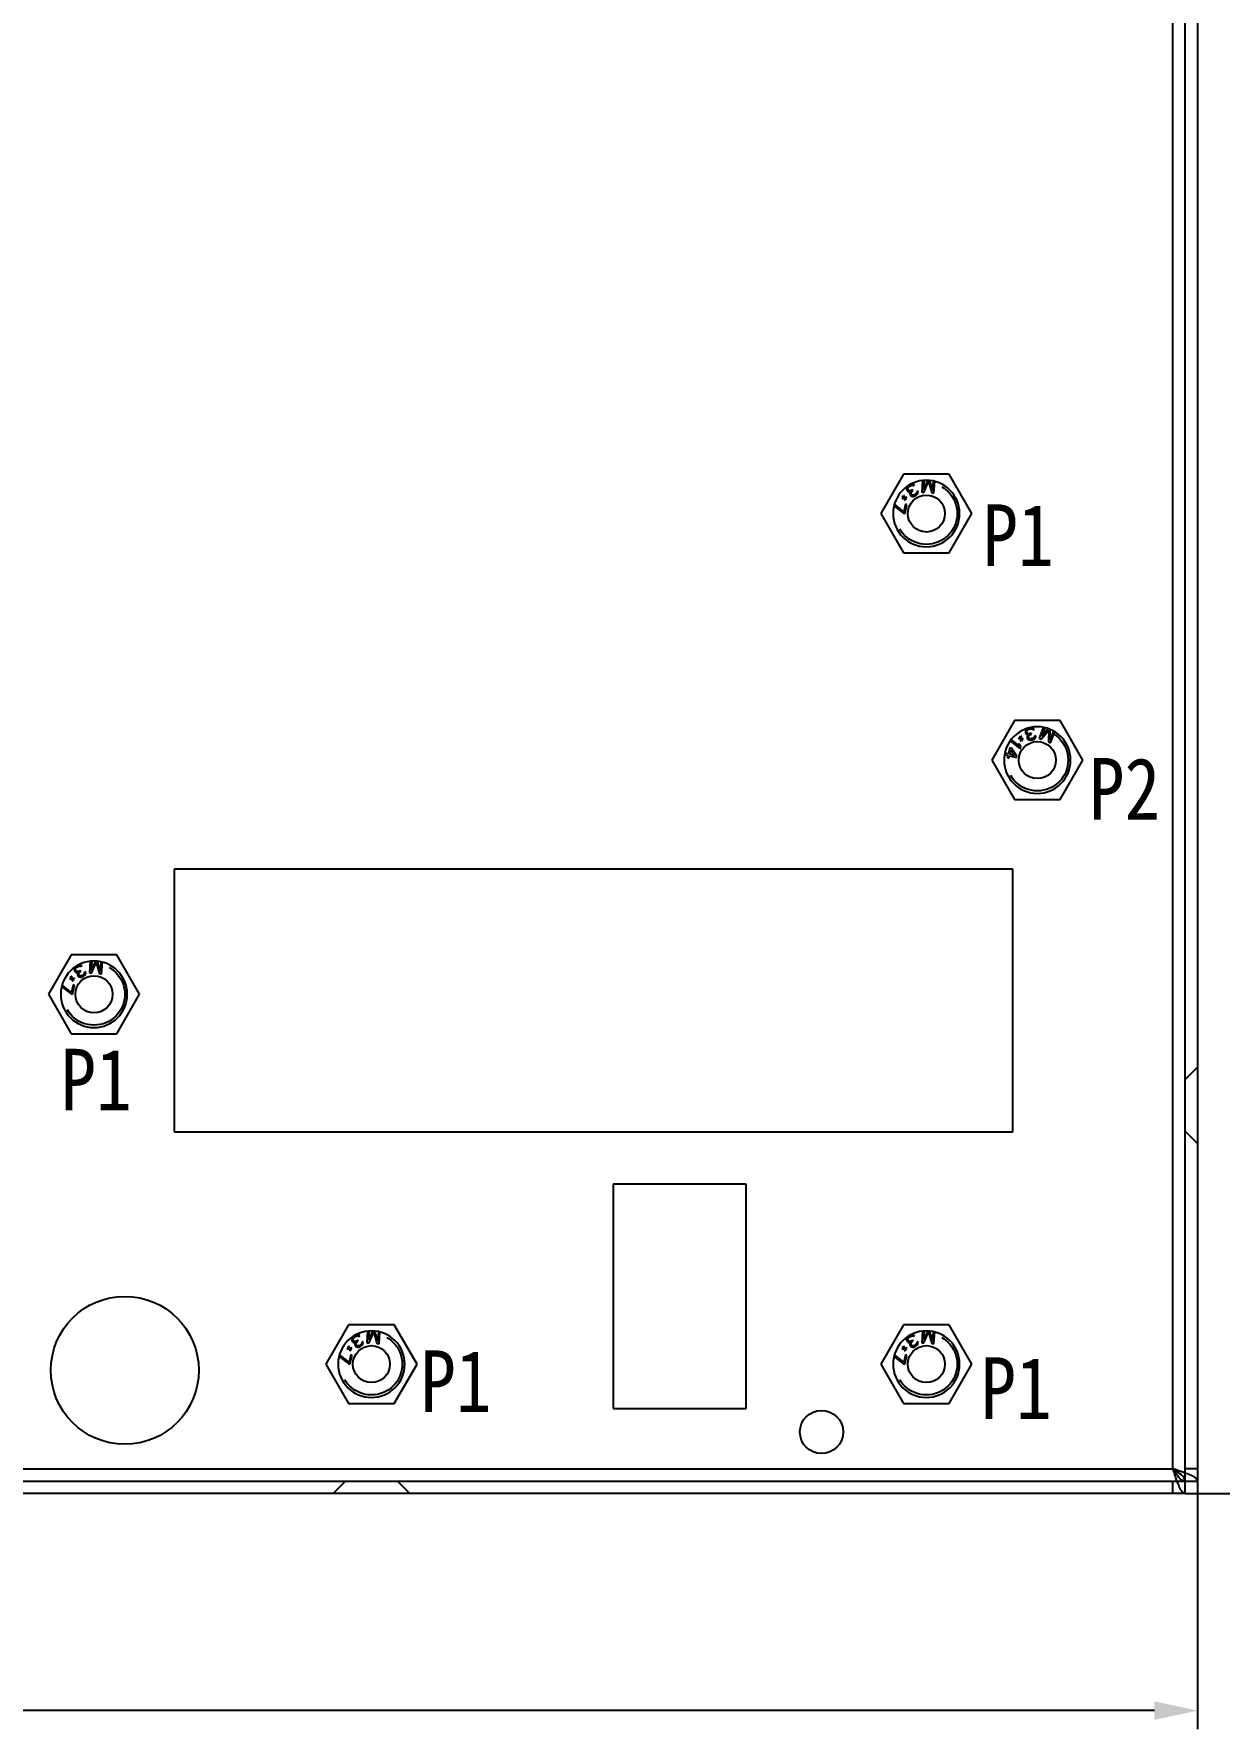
# Model space of a CAD drawing. Header units: millimetres. Extents: x 1262 to 3787, y 0 to 841.
# Drawn here: x 3067.8 to 3163.9, y 304.6 to 442.1 of the extents above; entities that cross this region are included whole.
import ezdxf

# ---------------------------------------------------------------- set-up
doc = ezdxf.new("R2010")
doc.units = ezdxf.units.MM
doc.header["$LTSCALE"] = 65.395
doc.header["$PDMODE"] = 3
doc.header["$PDSIZE"] = 8
doc.linetypes.add('HIDDEN', pattern=[0.2, 0.1, -0.1])
doc.layers.get('0').update_dxf_attribs({"linetype": 'CONTINUOUS'})
doc.layers.get('Defpoints').update_dxf_attribs({"linetype": 'CONTINUOUS'})
doc.layers.add('02___PRT_ALL_AXES', color=7, linetype='CONTINUOUS')
doc.layers.add('DEFAULT_2', color=8, linetype='HIDDEN')
doc.styles.get("Standard").update_dxf_attribs({"font": 'txt', "width": 0.85})
doc.dimstyles.new('DIMSTYLE_1', dxfattribs={"dimtxt": 5, "dimasz": 3.5, "dimexe": 1.5, "dimexo": 1, "dimgap": 1.25, "dimtad": 1, "dimdsep": 46, "dimtxsty": 'Standard', "dimblk": '_FILLED', "dimblk1": '_FILLED', "dimblk2": '_FILLED', "dimcen": 0.09, "dimadec": 0, "dimazin": 0, "dimtp": 0.01, "dimtm": 0.01, "dimtfac": 1, "dimtofl": 0, "dimtmove": 0, "dimatfit": 3, "dimldrblk": '_FILLED', "dimfxl": 1, "dimtolj": 1, "dimarcsym": 0})

# ---------------------------------------------------------------- blocks, each defined once
blk = doc.blocks.new('_FILLED')
at = {"color": 0, "linetype": 'ByBlock'}
blk.add_solid([(0, 0), (-1, 0.214), (-1, -0.214)], dxfattribs=at)
blk = doc.blocks.new('*D4')
at = {"color": 0, "linetype": 'Continuous', "lineweight": -2, "transparency": 16777216}
for p, q in [((2748.21, 324.7), (2748.21, 304.6)), ((3162.21, 324.7), (3162.21, 304.6)), ((3158.71, 306.1), (2751.71, 306.1))]:
    blk.add_line(p, q, dxfattribs=at)
at = {"layer": 'Defpoints', "color": 0, "linetype": 'Continuous', "transparency": 16777216}
for p in [(2748.21, 325.7), (3162.21, 325.7), (2748.21, 306.1)]:
    blk.add_point(p, dxfattribs=at)
at = {"color": 0, "linetype": 'Continuous', "lineweight": -2, "transparency": 16777216, "xscale": 3.5, "yscale": 3.5, "zscale": 3.5, "rotation": 180}
blk.add_blockref('_FILLED', (2748.21, 306.1), dxfattribs=at)
at = {"color": 0, "linetype": 'Continuous', "lineweight": -2, "transparency": 16777216, "xscale": 3.5, "yscale": 3.5, "zscale": 3.5}
blk.add_blockref('_FILLED', (3162.21, 306.1), dxfattribs=at)
at = {"color": 0, "linetype": 'Continuous', "transparency": 16777216, "insert": (2955.21, 312.35), "char_height": 5, "width": 17, "attachment_point": 2}
blk.add_mtext('\\A1;*414', dxfattribs=at)
blk = doc.blocks.new('*D6')
at = {"color": 0, "linetype": 'Continuous', "lineweight": -2, "transparency": 16777216}
for p, q in [((3162.21, 582), (3186.16, 582)), ((3184.66, 327.2), (3184.66, 578.5)), ((3161.21, 323.7), (3186.16, 323.7))]:
    blk.add_line(p, q, dxfattribs=at)
at = {"layer": 'Defpoints', "color": 0, "linetype": 'Continuous', "transparency": 16777216}
for p in [(3161.21, 582), (3184.66, 582), (3160.21, 323.7)]:
    blk.add_point(p, dxfattribs=at)
at = {"color": 0, "linetype": 'Continuous', "lineweight": -2, "transparency": 16777216, "xscale": 3.5, "yscale": 3.5, "zscale": 3.5}
for p, rotation in [((3184.66, 582), 90), ((3184.66, 323.7), 270)]:
    blk.add_blockref('_FILLED', p, dxfattribs=dict(at, rotation=rotation))
at = {"color": 0, "linetype": 'Continuous', "transparency": 16777216, "insert": (3178.41, 452.85), "char_height": 5, "width": 25.5, "attachment_point": 2, "rotation": 90}
blk.add_mtext('\\A1;*258.3', dxfattribs=at)

msp = doc.modelspace()

# ---------------------------------------------------------------- linework, layer by layer
at = {"color": 3, "linetype": 'Continuous'}
for p, q in [((3162.21, 581.004), (3162.21, 324.704)), ((3161.21, 323.704), (2749.21, 323.704))]:
    msp.add_line(p, q, dxfattribs=at)
at = {"color": 7, "linetype": 'Continuous'}
for p, q in [((3160.21, 325.704), (3160.21, 567.004)), ((3161.21, 323.704), (3161.21, 567.004)), ((3139.9, 405.886), (3139.832, 404.935)), ((3140.319, 405.901), (3139.972, 405.138)), ((3140.027, 405.897), (3139.972, 405.138)), ((3140.019, 404.922), (3140.395, 405.791)), ((3140.395, 405.791), (3140.643, 404.877)), ((3140.72, 405.085), (3140.486, 405.889)), ((3140.775, 405.844), (3140.72, 405.085)), ((3140.83, 404.864), (3140.898, 405.814)), ((3138.384, 404.487), (3138.237, 404.462)), ((3138.237, 404.462), (3138.242, 404.433)), ((3138.242, 404.433), (3138.419, 404.462)), ((3138.286, 404.606), (3138.262, 404.572)), ((3138.262, 404.572), (3138.384, 404.487)), ((3138.408, 404.521), (3138.286, 404.606)), ((3138.41, 404.672), (3138.38, 404.667)), ((3138.38, 404.667), (3138.408, 404.521)), ((3138.442, 404.496), (3138.41, 404.672)), ((3138.419, 404.462), (3138.451, 404.287)), ((3138.619, 404.525), (3138.442, 404.496)), ((3138.451, 404.287), (3138.481, 404.291)), ((3138.453, 404.438), (3138.575, 404.352)), ((3138.481, 404.291), (3138.453, 404.438)), ((3138.477, 404.472), (3138.624, 404.496)), ((3138.599, 404.386), (3138.477, 404.472)), ((3138.575, 404.352), (3138.599, 404.386)), ((3138.606, 405.265), (3138.603, 405.189)), ((3138.603, 405.189), (3138.618, 405.124)), ((3138.637, 405.334), (3138.606, 405.265)), ((3138.618, 405.124), (3138.662, 405.051)), ((3138.624, 404.496), (3138.619, 404.525)), ((3138.687, 405.413), (3138.637, 405.334)), ((3138.662, 405.051), (3138.723, 404.989)), ((3138.743, 405.47), (3138.687, 405.413)), ((3138.703, 405.225), (3138.717, 405.282)), ((3138.707, 405.177), (3138.703, 405.225)), ((3138.751, 405.104), (3138.707, 405.177)), ((3138.717, 405.282), (3138.741, 405.322)), ((3138.723, 404.989), (3138.792, 404.955)), ((3138.741, 405.322), (3138.82, 405.394)), ((3138.83, 405.053), (3138.751, 405.104)), ((3138.792, 404.955), (3138.903, 404.972)), ((3138.82, 405.394), (3138.927, 405.458)), ((3138.906, 405.049), (3138.83, 405.053)), ((3138.865, 404.875), (3138.862, 404.799)), ((3138.862, 404.799), (3138.888, 404.715)), ((3138.903, 404.972), (3138.865, 404.875)), ((3138.888, 404.715), (3138.91, 404.679)), ((3138.972, 405.585), (3138.896, 405.562)), ((3139.024, 405.095), (3138.906, 405.049)), ((3138.91, 404.679), (3138.971, 404.616)), ((3138.927, 405.458), (3139.027, 405.494)), ((3138.969, 404.863), (3138.983, 404.921)), ((3138.977, 404.769), (3138.969, 404.863)), ((3138.971, 404.616), (3139.087, 404.586)), ((3139.066, 405.592), (3138.972, 405.585)), ((3138.999, 404.732), (3138.977, 404.769)), ((3138.983, 404.921), (3139.068, 405.022)), ((3139.068, 404.699), (3138.999, 404.732)), ((3139.095, 405.138), (3139.024, 405.095)), ((3139.027, 405.494), (3139.074, 405.497)), ((3139.141, 405.587), (3139.066, 405.592)), ((3139.068, 405.022), (3139.139, 405.065)), ((3139.143, 404.695), (3139.068, 404.699)), ((3139.074, 405.497), (3139.131, 405.482)), ((3139.087, 404.586), (3139.18, 404.593)), ((3139.139, 405.065), (3139.095, 405.138)), ((3139.131, 405.482), (3139.171, 405.456)), ((3139.21, 405.554), (3139.141, 405.587)), ((3139.243, 404.73), (3139.143, 404.695)), ((3139.171, 405.456), (3139.261, 405.51)), ((3139.18, 404.593), (3139.316, 404.65)), ((3139.261, 405.51), (3139.21, 405.554)), ((3139.315, 404.773), (3139.243, 404.73)), ((3139.393, 404.845), (3139.315, 404.773)), ((3139.316, 404.65), (3139.352, 404.671)), ((3139.352, 404.671), (3139.466, 404.765)), ((3139.425, 404.914), (3139.393, 404.845)), ((3139.428, 404.99), (3139.425, 404.914)), ((3139.517, 405.044), (3139.428, 404.99)), ((3139.466, 404.765), (3139.515, 404.844)), ((3139.515, 404.844), (3139.543, 404.96)), ((3139.543, 404.96), (3139.517, 405.044)), ((3139.832, 404.935), (3140.019, 404.922)), ((3140.643, 404.877), (3140.83, 404.864)), ((3137.585, 403.835), (3138.365, 403.233)), ((3138.393, 403.355), (3137.616, 403.954)), ((3138.365, 403.233), (3138.469, 403.21)), ((3138.529, 403.965), (3138.393, 403.355)), ((3138.469, 403.21), (3138.633, 403.941)), ((3138.633, 403.941), (3138.529, 403.965)), ((3147.775, 385.104), (3147.742, 385.078)), ((3147.742, 385.078), (3147.834, 384.961)), ((3147.867, 384.987), (3147.775, 385.104)), ((3147.883, 385.135), (3147.867, 384.987)), ((3147.913, 385.131), (3147.883, 385.135)), ((3147.893, 384.953), (3147.913, 385.131)), ((3148.247, 385.57), (3148.243, 385.503)), ((3148.243, 385.503), (3148.264, 385.42)), ((3148.272, 385.642), (3148.247, 385.57)), ((3148.264, 385.42), (3148.305, 385.343)), ((3148.322, 385.698), (3148.272, 385.642)), ((3148.305, 385.343), (3148.361, 385.291)), ((3148.393, 385.76), (3148.322, 385.698)), ((3148.344, 385.528), (3148.354, 385.575)), ((3148.365, 385.446), (3148.344, 385.528)), ((3148.354, 385.575), (3148.384, 385.626)), ((3148.361, 385.291), (3148.472, 385.275)), ((3148.426, 385.373), (3148.365, 385.446)), ((3148.407, 385.193), (3148.382, 385.121)), ((3148.382, 385.121), (3148.383, 385.033)), ((3148.383, 385.033), (3148.393, 384.992)), ((3148.384, 385.626), (3148.419, 385.657)), ((3148.463, 385.798), (3148.393, 385.76)), ((3148.472, 385.275), (3148.407, 385.193)), ((3148.419, 385.657), (3148.515, 385.703)), ((3148.497, 385.347), (3148.426, 385.373)), ((3148.484, 385.059), (3148.503, 385.152)), ((3148.494, 385.018), (3148.484, 385.059)), ((3148.623, 385.357), (3148.497, 385.347)), ((3148.503, 385.152), (3148.533, 385.203)), ((3148.515, 385.703), (3148.636, 385.734)), ((3148.533, 385.203), (3148.644, 385.275)), ((3148.704, 385.378), (3148.623, 385.357)), ((3148.716, 385.842), (3148.636, 385.842)), ((3148.636, 385.734), (3148.742, 385.738)), ((3148.644, 385.275), (3148.725, 385.295)), ((3148.725, 385.295), (3148.704, 385.378)), ((3148.807, 385.821), (3148.716, 385.842)), ((3148.742, 385.738), (3148.788, 385.728)), ((3148.788, 385.728), (3148.838, 385.697)), ((3148.878, 385.795), (3148.807, 385.821)), ((3148.838, 385.697), (3148.869, 385.661)), ((3148.869, 385.661), (3148.97, 385.686)), ((3148.934, 385.743), (3148.878, 385.795)), ((3148.954, 385.068), (3148.904, 385.011)), ((3148.97, 385.686), (3148.934, 385.743)), ((3148.979, 385.14), (3148.954, 385.068)), ((3149.08, 385.165), (3148.979, 385.14)), ((3149.021, 384.975), (3149.081, 385.078)), ((3149.081, 385.078), (3149.08, 385.165)), ((3149.691, 385.86), (3149.351, 384.97)), ((3149.526, 384.903), (3150.137, 385.626)), ((3149.815, 385.835), (3149.543, 385.124)), ((3150.096, 385.754), (3149.543, 385.124)), ((3150.137, 385.626), (3150.109, 384.68)), ((3150.244, 384.856), (3150.253, 385.694)), ((3150.516, 385.567), (3150.244, 384.856)), ((3150.284, 384.613), (3150.625, 385.503)), ((3146.859, 383.706), (3146.572, 383.778)), ((3146.981, 384.191), (3146.859, 383.706)), ((3147.105, 384.16), (3146.981, 384.191)), ((3146.983, 383.675), (3147.069, 384.018)), ((3147.375, 383.577), (3146.983, 383.675)), ((3147.005, 384.762), (3147.792, 384.15)), ((3147.069, 384.018), (3147.375, 383.577)), ((3147.734, 384.353), (3147.08, 384.863)), ((3147.541, 383.535), (3147.105, 384.16)), ((3147.686, 384.98), (3147.683, 384.951)), ((3147.683, 384.951), (3147.86, 384.928)), ((3147.834, 384.961), (3147.686, 384.98)), ((3147.828, 384.438), (3147.694, 384.543)), ((3147.694, 384.543), (3147.734, 384.353)), ((3147.792, 384.15), (3147.869, 384.248)), ((3147.869, 384.248), (3147.828, 384.438)), ((3147.86, 384.928), (3147.841, 384.75)), ((3147.841, 384.75), (3147.87, 384.746)), ((3147.87, 384.746), (3147.887, 384.894)), ((3147.887, 384.894), (3147.979, 384.777)), ((3148.07, 384.93), (3147.893, 384.953)), ((3147.919, 384.92), (3148.067, 384.9)), ((3148.011, 384.803), (3147.919, 384.92)), ((3147.979, 384.777), (3148.011, 384.803)), ((3148.067, 384.9), (3148.07, 384.93)), ((3148.393, 384.992), (3148.434, 384.915)), ((3148.434, 384.915), (3148.536, 384.853)), ((3148.55, 384.966), (3148.494, 385.018)), ((3148.536, 384.853), (3148.627, 384.832)), ((3148.621, 384.94), (3148.55, 384.966)), ((3148.727, 384.945), (3148.621, 384.94)), ((3148.627, 384.832), (3148.774, 384.847)), ((3148.808, 384.965), (3148.727, 384.945)), ((3148.774, 384.847), (3148.814, 384.857)), ((3148.904, 385.011), (3148.808, 384.965)), ((3148.814, 384.857), (3148.95, 384.913)), ((3148.95, 384.913), (3149.021, 384.975)), ((3149.351, 384.97), (3149.526, 384.903)), ((3150.109, 384.68), (3150.284, 384.613)), ((3146.548, 383.655), (3146.829, 383.584)), ((3146.829, 383.584), (3146.778, 383.382)), ((3146.778, 383.382), (3146.902, 383.351)), ((3146.902, 383.351), (3146.953, 383.553)), ((3146.953, 383.553), (3147.51, 383.414)), ((3147.51, 383.414), (3147.541, 383.535)), ((3147.21, 374.354), (3079.21, 374.354)), ((3079.21, 374.354), (3079.21, 353.054)), ((3147.21, 353.054), (3147.21, 374.354)), ((3071.106, 366.265), (3071.103, 366.189)), ((3071.103, 366.189), (3071.118, 366.124)), ((3071.137, 366.334), (3071.106, 366.265)), ((3071.118, 366.124), (3071.162, 366.051)), ((3071.187, 366.413), (3071.137, 366.334)), ((3071.162, 366.051), (3071.223, 365.989)), ((3071.243, 366.47), (3071.187, 366.413)), ((3071.203, 366.225), (3071.217, 366.282)), ((3071.207, 366.177), (3071.203, 366.225)), ((3071.251, 366.104), (3071.207, 366.177)), ((3071.217, 366.282), (3071.241, 366.322)), ((3071.223, 365.989), (3071.292, 365.955)), ((3071.241, 366.322), (3071.32, 366.394)), ((3071.33, 366.053), (3071.251, 366.104)), ((3071.292, 365.955), (3071.403, 365.972)), ((3071.32, 366.394), (3071.427, 366.458)), ((3071.406, 366.049), (3071.33, 366.053)), ((3071.365, 365.875), (3071.362, 365.799)), ((3071.362, 365.799), (3071.388, 365.715)), ((3071.403, 365.972), (3071.365, 365.875)), ((3071.472, 366.585), (3071.396, 366.562)), ((3071.524, 366.095), (3071.406, 366.049)), ((3071.427, 366.458), (3071.527, 366.494)), ((3071.469, 365.863), (3071.483, 365.921)), ((3071.477, 365.769), (3071.469, 365.863)), ((3071.566, 366.592), (3071.472, 366.585)), ((3071.483, 365.921), (3071.568, 366.022)), ((3071.595, 366.138), (3071.524, 366.095)), ((3071.527, 366.494), (3071.574, 366.497)), ((3071.641, 366.587), (3071.566, 366.592)), ((3071.568, 366.022), (3071.639, 366.065)), ((3071.574, 366.497), (3071.631, 366.482)), ((3071.639, 366.065), (3071.595, 366.138)), ((3071.631, 366.482), (3071.671, 366.456)), ((3071.71, 366.554), (3071.641, 366.587)), ((3071.671, 366.456), (3071.761, 366.51)), ((3071.761, 366.51), (3071.71, 366.554)), ((3071.893, 365.845), (3071.815, 365.773)), ((3071.925, 365.914), (3071.893, 365.845)), ((3071.928, 365.99), (3071.925, 365.914)), ((3072.017, 366.044), (3071.928, 365.99)), ((3071.966, 365.765), (3072.015, 365.844)), ((3072.015, 365.844), (3072.043, 365.96)), ((3072.043, 365.96), (3072.017, 366.044)), ((3072.4, 366.886), (3072.332, 365.935)), ((3072.332, 365.935), (3072.519, 365.922)), ((3072.819, 366.901), (3072.472, 366.138)), ((3072.527, 366.897), (3072.472, 366.138)), ((3072.519, 365.922), (3072.895, 366.791)), ((3072.895, 366.791), (3073.143, 365.877)), ((3073.22, 366.085), (3072.986, 366.889)), ((3073.143, 365.877), (3073.33, 365.864)), ((3073.275, 366.844), (3073.22, 366.085)), ((3073.33, 365.864), (3073.398, 366.814)), ((3070.085, 364.835), (3070.865, 364.233)), ((3070.893, 364.355), (3070.116, 364.954)), ((3070.884, 365.487), (3070.737, 365.462)), ((3070.737, 365.462), (3070.742, 365.433)), ((3070.742, 365.433), (3070.919, 365.462)), ((3070.786, 365.606), (3070.762, 365.572)), ((3070.762, 365.572), (3070.884, 365.487)), ((3070.908, 365.521), (3070.786, 365.606)), ((3070.91, 365.672), (3070.88, 365.667)), ((3070.88, 365.667), (3070.908, 365.521)), ((3071.029, 364.965), (3070.893, 364.355)), ((3070.942, 365.496), (3070.91, 365.672)), ((3070.919, 365.462), (3070.951, 365.287)), ((3071.119, 365.525), (3070.942, 365.496)), ((3070.951, 365.287), (3070.981, 365.291)), ((3070.953, 365.438), (3071.075, 365.352)), ((3070.981, 365.291), (3070.953, 365.438)), ((3070.969, 364.21), (3071.133, 364.941)), ((3070.977, 365.472), (3071.124, 365.496)), ((3071.099, 365.386), (3070.977, 365.472)), ((3071.133, 364.941), (3071.029, 364.965)), ((3071.075, 365.352), (3071.099, 365.386)), ((3071.124, 365.496), (3071.119, 365.525)), ((3071.388, 365.715), (3071.41, 365.679)), ((3071.41, 365.679), (3071.471, 365.616)), ((3071.471, 365.616), (3071.587, 365.586)), ((3071.499, 365.732), (3071.477, 365.769)), ((3071.568, 365.699), (3071.499, 365.732)), ((3071.643, 365.695), (3071.568, 365.699)), ((3071.587, 365.586), (3071.68, 365.593)), ((3071.743, 365.73), (3071.643, 365.695)), ((3071.68, 365.593), (3071.816, 365.65)), ((3071.815, 365.773), (3071.743, 365.73)), ((3071.816, 365.65), (3071.852, 365.671)), ((3071.852, 365.671), (3071.966, 365.765)), ((3070.865, 364.233), (3070.969, 364.21)), ((3079.21, 353.054), (3147.21, 353.054)), ((3125.61, 348.804), (3114.81, 348.804)), ((3114.81, 348.804), (3114.81, 330.604)), ((3125.61, 330.604), (3125.61, 348.804)), ((3093.286, 335.606), (3093.262, 335.572)), ((3093.262, 335.572), (3093.384, 335.487)), ((3093.408, 335.521), (3093.286, 335.606)), ((3093.41, 335.672), (3093.38, 335.667)), ((3093.38, 335.667), (3093.408, 335.521)), ((3093.442, 335.496), (3093.41, 335.672)), ((3093.606, 336.265), (3093.603, 336.189)), ((3093.603, 336.189), (3093.618, 336.124)), ((3093.637, 336.334), (3093.606, 336.265)), ((3093.618, 336.124), (3093.662, 336.051)), ((3093.687, 336.413), (3093.637, 336.334)), ((3093.662, 336.051), (3093.723, 335.989)), ((3093.743, 336.47), (3093.687, 336.413)), ((3093.703, 336.225), (3093.717, 336.282)), ((3093.707, 336.177), (3093.703, 336.225)), ((3093.751, 336.104), (3093.707, 336.177)), ((3093.717, 336.282), (3093.741, 336.322)), ((3093.723, 335.989), (3093.792, 335.955)), ((3093.741, 336.322), (3093.82, 336.394)), ((3093.83, 336.053), (3093.751, 336.104)), ((3093.792, 335.955), (3093.903, 335.972)), ((3093.82, 336.394), (3093.927, 336.458)), ((3093.906, 336.049), (3093.83, 336.053)), ((3093.865, 335.875), (3093.862, 335.799)), ((3093.862, 335.799), (3093.888, 335.715)), ((3093.903, 335.972), (3093.865, 335.875)), ((3093.888, 335.715), (3093.91, 335.679)), ((3093.972, 336.585), (3093.896, 336.562)), ((3094.024, 336.095), (3093.906, 336.049)), ((3093.91, 335.679), (3093.971, 335.616)), ((3093.927, 336.458), (3094.027, 336.494)), ((3093.969, 335.863), (3093.983, 335.921)), ((3093.977, 335.769), (3093.969, 335.863)), ((3093.971, 335.616), (3094.087, 335.586)), ((3094.066, 336.592), (3093.972, 336.585)), ((3093.999, 335.732), (3093.977, 335.769)), ((3093.983, 335.921), (3094.068, 336.022)), ((3094.068, 335.699), (3093.999, 335.732)), ((3094.095, 336.138), (3094.024, 336.095)), ((3094.027, 336.494), (3094.074, 336.497)), ((3094.141, 336.587), (3094.066, 336.592)), ((3094.068, 336.022), (3094.139, 336.065)), ((3094.143, 335.695), (3094.068, 335.699)), ((3094.074, 336.497), (3094.131, 336.482)), ((3094.087, 335.586), (3094.18, 335.593)), ((3094.139, 336.065), (3094.095, 336.138)), ((3094.131, 336.482), (3094.171, 336.456)), ((3094.21, 336.554), (3094.141, 336.587)), ((3094.243, 335.73), (3094.143, 335.695)), ((3094.171, 336.456), (3094.261, 336.51)), ((3094.18, 335.593), (3094.316, 335.65)), ((3094.261, 336.51), (3094.21, 336.554)), ((3094.315, 335.773), (3094.243, 335.73)), ((3094.393, 335.845), (3094.315, 335.773)), ((3094.316, 335.65), (3094.352, 335.671)), ((3094.352, 335.671), (3094.466, 335.765)), ((3094.425, 335.914), (3094.393, 335.845)), ((3094.428, 335.99), (3094.425, 335.914)), ((3094.517, 336.044), (3094.428, 335.99)), ((3094.466, 335.765), (3094.515, 335.844)), ((3094.515, 335.844), (3094.543, 335.96)), ((3094.543, 335.96), (3094.517, 336.044)), ((3094.9, 336.886), (3094.832, 335.935)), ((3094.832, 335.935), (3095.019, 335.922)), ((3095.319, 336.901), (3094.972, 336.138)), ((3095.027, 336.897), (3094.972, 336.138)), ((3095.019, 335.922), (3095.395, 336.791)), ((3095.395, 336.791), (3095.643, 335.877)), ((3095.72, 336.085), (3095.486, 336.889)), ((3095.643, 335.877), (3095.83, 335.864)), ((3095.775, 336.844), (3095.72, 336.085)), ((3095.83, 335.864), (3095.898, 336.814)), ((3138.286, 335.606), (3138.262, 335.572)), ((3138.262, 335.572), (3138.384, 335.487)), ((3138.408, 335.521), (3138.286, 335.606)), ((3138.41, 335.672), (3138.38, 335.667)), ((3138.38, 335.667), (3138.408, 335.521)), ((3138.442, 335.496), (3138.41, 335.672)), ((3138.606, 336.265), (3138.603, 336.189)), ((3138.603, 336.189), (3138.618, 336.124)), ((3138.637, 336.334), (3138.606, 336.265)), ((3138.618, 336.124), (3138.662, 336.051)), ((3138.687, 336.413), (3138.637, 336.334)), ((3138.662, 336.051), (3138.723, 335.989)), ((3138.743, 336.47), (3138.687, 336.413)), ((3138.703, 336.225), (3138.717, 336.282)), ((3138.707, 336.177), (3138.703, 336.225)), ((3138.751, 336.104), (3138.707, 336.177)), ((3138.717, 336.282), (3138.741, 336.322)), ((3138.723, 335.989), (3138.792, 335.955)), ((3138.741, 336.322), (3138.82, 336.394)), ((3138.83, 336.053), (3138.751, 336.104)), ((3138.792, 335.955), (3138.903, 335.972)), ((3138.82, 336.394), (3138.927, 336.458)), ((3138.906, 336.049), (3138.83, 336.053)), ((3138.865, 335.875), (3138.862, 335.799)), ((3138.862, 335.799), (3138.888, 335.715)), ((3138.903, 335.972), (3138.865, 335.875)), ((3138.888, 335.715), (3138.91, 335.679)), ((3138.972, 336.585), (3138.896, 336.562)), ((3139.024, 336.095), (3138.906, 336.049)), ((3138.91, 335.679), (3138.971, 335.616)), ((3138.927, 336.458), (3139.027, 336.494)), ((3138.969, 335.863), (3138.983, 335.921)), ((3138.977, 335.769), (3138.969, 335.863)), ((3138.971, 335.616), (3139.087, 335.586)), ((3139.066, 336.592), (3138.972, 336.585)), ((3138.999, 335.732), (3138.977, 335.769)), ((3138.983, 335.921), (3139.068, 336.022)), ((3139.068, 335.699), (3138.999, 335.732)), ((3139.095, 336.138), (3139.024, 336.095)), ((3139.027, 336.494), (3139.074, 336.497)), ((3139.141, 336.587), (3139.066, 336.592)), ((3139.068, 336.022), (3139.139, 336.065)), ((3139.143, 335.695), (3139.068, 335.699)), ((3139.074, 336.497), (3139.131, 336.482)), ((3139.087, 335.586), (3139.18, 335.593)), ((3139.139, 336.065), (3139.095, 336.138)), ((3139.131, 336.482), (3139.171, 336.456)), ((3139.21, 336.554), (3139.141, 336.587)), ((3139.243, 335.73), (3139.143, 335.695)), ((3139.171, 336.456), (3139.261, 336.51)), ((3139.18, 335.593), (3139.316, 335.65)), ((3139.261, 336.51), (3139.21, 336.554)), ((3139.315, 335.773), (3139.243, 335.73)), ((3139.393, 335.845), (3139.315, 335.773)), ((3139.316, 335.65), (3139.352, 335.671)), ((3139.352, 335.671), (3139.466, 335.765)), ((3139.425, 335.914), (3139.393, 335.845)), ((3139.428, 335.99), (3139.425, 335.914)), ((3139.517, 336.044), (3139.428, 335.99)), ((3139.466, 335.765), (3139.515, 335.844)), ((3139.515, 335.844), (3139.543, 335.96)), ((3139.543, 335.96), (3139.517, 336.044)), ((3139.9, 336.886), (3139.832, 335.935)), ((3139.832, 335.935), (3140.019, 335.922)), ((3140.319, 336.901), (3139.972, 336.138)), ((3140.027, 336.897), (3139.972, 336.138)), ((3140.019, 335.922), (3140.395, 336.791)), ((3140.395, 336.791), (3140.643, 335.877)), ((3140.72, 336.085), (3140.486, 336.889)), ((3140.643, 335.877), (3140.83, 335.864)), ((3140.775, 336.844), (3140.72, 336.085)), ((3140.83, 335.864), (3140.898, 336.814)), ((3092.585, 334.835), (3093.365, 334.233)), ((3093.393, 334.355), (3092.616, 334.954)), ((3093.384, 335.487), (3093.237, 335.462)), ((3093.237, 335.462), (3093.242, 335.433)), ((3093.242, 335.433), (3093.419, 335.462)), ((3093.365, 334.233), (3093.469, 334.21)), ((3093.529, 334.965), (3093.393, 334.355)), ((3093.419, 335.462), (3093.451, 335.287)), ((3093.619, 335.525), (3093.442, 335.496)), ((3093.451, 335.287), (3093.481, 335.291)), ((3093.453, 335.438), (3093.575, 335.352)), ((3093.481, 335.291), (3093.453, 335.438)), ((3093.469, 334.21), (3093.633, 334.941)), ((3093.477, 335.472), (3093.624, 335.496)), ((3093.599, 335.386), (3093.477, 335.472)), ((3093.633, 334.941), (3093.529, 334.965)), ((3093.575, 335.352), (3093.599, 335.386)), ((3093.624, 335.496), (3093.619, 335.525)), ((3137.585, 334.835), (3138.365, 334.233)), ((3138.393, 334.355), (3137.616, 334.954)), ((3138.384, 335.487), (3138.237, 335.462)), ((3138.237, 335.462), (3138.242, 335.433)), ((3138.242, 335.433), (3138.419, 335.462)), ((3138.365, 334.233), (3138.469, 334.21)), ((3138.529, 334.965), (3138.393, 334.355)), ((3138.419, 335.462), (3138.451, 335.287)), ((3138.619, 335.525), (3138.442, 335.496)), ((3138.451, 335.287), (3138.481, 335.291)), ((3138.453, 335.438), (3138.575, 335.352)), ((3138.481, 335.291), (3138.453, 335.438)), ((3138.469, 334.21), (3138.633, 334.941)), ((3138.477, 335.472), (3138.624, 335.496)), ((3138.599, 335.386), (3138.477, 335.472)), ((3138.633, 334.941), (3138.529, 334.965)), ((3138.575, 335.352), (3138.599, 335.386)), ((3138.624, 335.496), (3138.619, 335.525)), ((3114.81, 330.604), (3125.61, 330.604)), ((2748.21, 324.704), (3162.21, 324.704)), ((2975.994, 325.704), (3160.21, 325.704)), ((3160.21, 323.704), (3160.21, 324.704)), ((3162.21, 325.704), (3161.21, 325.704))]:
    msp.add_line(p, q, dxfattribs=at)
for centre, radius, start, end in [((3140.21, 403.204), 2.7, 0, 180), ((3149.21, 383.204), 2.7, 0, 180), ((3072.71, 364.204), 2.7, 0, 180), ((3095.21, 334.204), 2.7, 0, 180), ((3140.21, 334.204), 2.7, 0, 180), ((3163.308, 327.235), 3.431, 216.30988, 217.76178), ((3158.678, 322.606), 3.431, 52.23822, 53.69012)]:
    msp.add_arc(centre, radius, start, end, dxfattribs=at)
for points in [[(3160.543, 325.204), (3160.425, 325.365), (3160.317, 325.535), (3160.21, 325.704)], [(3160.71, 325.37), (3160.549, 325.489), (3160.379, 325.596), (3160.21, 325.704)]]:
    msp.add_open_spline(points, degree=3, dxfattribs=at)
for points in [[(3161.21, 324.704), (3161.158, 324.704), (3160.901, 324.759), (3160.72, 324.973), (3160.596, 325.134)], [(3161.21, 324.704), (3161.21, 324.756), (3161.155, 325.013), (3160.94, 325.193), (3160.779, 325.318)]]:
    msp.add_open_spline(points, degree=3, knots=[0, 0, 0, 0, 0.2036964, 1, 1, 1, 1], dxfattribs=at)
at = {"layer": '02___PRT_ALL_AXES', "color": 7, "linetype": 'Continuous'}
for centre, radius in [((3140.21, 403.204), 1.5), ((3149.21, 383.204), 1.5), ((3072.71, 364.204), 1.5), ((3075.21, 333.704), 6), ((3095.21, 334.204), 1.5), ((3140.21, 334.204), 1.5), ((3131.71, 328.704), 1.75)]:
    msp.add_circle(centre, radius, dxfattribs=at)
for centre in [(3140.21, 403.204), (3149.21, 383.204), (3072.71, 364.204), (3095.21, 334.204), (3140.21, 334.204)]:
    msp.add_arc(centre, 2.7, 180, 0, dxfattribs=at)
at = {"layer": 'DEFAULT_2', "color": 8, "linetype": 'HIDDEN'}
for p, q in [((3138.362, 406.404), (3136.515, 403.204)), ((3142.057, 406.404), (3138.362, 406.404)), ((3143.905, 403.204), (3142.057, 406.404)), ((3136.515, 403.204), (3138.362, 400.004)), ((3142.057, 400.004), (3143.905, 403.204)), ((3138.362, 400.004), (3142.057, 400.004)), ((3147.362, 386.404), (3145.515, 383.204)), ((3151.057, 386.404), (3147.362, 386.404)), ((3152.905, 383.204), (3151.057, 386.404)), ((3145.515, 383.204), (3147.362, 380.004)), ((3151.057, 380.004), (3152.905, 383.204)), ((3147.362, 380.004), (3151.057, 380.004)), ((3070.862, 367.404), (3069.015, 364.204)), ((3074.557, 367.404), (3070.862, 367.404)), ((3076.405, 364.204), (3074.557, 367.404)), ((3069.015, 364.204), (3070.862, 361.004)), ((3074.557, 361.004), (3076.405, 364.204)), ((3070.862, 361.004), (3074.557, 361.004)), ((3162.21, 358.304), (3161.21, 357.304)), ((3162.21, 352.104), (3161.21, 353.104)), ((3093.362, 337.404), (3091.515, 334.204)), ((3097.057, 337.404), (3093.362, 337.404)), ((3098.905, 334.204), (3097.057, 337.404)), ((3138.362, 337.404), (3136.515, 334.204)), ((3142.057, 337.404), (3138.362, 337.404)), ((3143.905, 334.204), (3142.057, 337.404)), ((3091.515, 334.204), (3093.362, 331.004)), ((3097.057, 331.004), (3098.905, 334.204)), ((3136.515, 334.204), (3138.362, 331.004)), ((3142.057, 331.004), (3143.905, 334.204)), ((3093.362, 331.004), (3097.057, 331.004)), ((3138.362, 331.004), (3142.057, 331.004)), ((3092.11, 323.704), (3093.11, 324.704)), ((3098.31, 323.704), (3097.31, 324.704))]:
    msp.add_line(p, q, dxfattribs=at)
for centre in [(3140.21, 403.204), (3149.21, 383.204), (3072.71, 364.204), (3095.21, 334.204), (3140.21, 334.204)]:
    msp.add_circle(centre, 2.5, dxfattribs=at)
for points in [[(3161.21, 323.704), (3161.112, 323.704), (3160.884, 323.904), (3160.568, 324.582), (3160.362, 325.227), (3160.21, 325.704)], [(3162.21, 324.704), (3162.21, 324.801), (3162.01, 325.03), (3161.332, 325.346), (3160.686, 325.552), (3160.21, 325.704)]]:
    msp.add_open_spline(points, degree=3, knots=[0, 0, 0, 0, 0.1277028, 0.3459824, 1, 1, 1, 1], dxfattribs=at)

# ---------------------------------------------------------------- texts
at = {"color": 2, "linetype": 'Continuous', "char_height": 5, "width": 8.5, "attachment_point": 1, "line_spacing_factor": 0.9}
for s, insert in [('P1', (3144.755, 403.954)), ('P2', (3153.392, 383.378)), ('P1', (3069.989, 359.787)), ('P1', (3099.167, 335.325)), ('P1', (3144.598, 334.764))]:
    msp.add_mtext(s, dxfattribs=dict(at, insert=insert))

# ---------------------------------------------------------------- dimensions: what is measured, and where the dimension line sits
at = {"color": 2, "linetype": 'Continuous'}
for base, p1, p2, angle, picture, middle in [((3184.656, 582.004), (3160.21, 323.704), (3161.21, 582.004), 90, '*D6', (3184.656, 452.854)), ((2748.21, 306.1), (3162.21, 325.704), (2748.21, 325.704), 180, '*D4', (2955.21, 306.1))]:
    dim = msp.add_linear_dim(base=base, p1=p1, p2=p2, angle=angle, text='*<>', dimstyle='DIMSTYLE_1', dxfattribs=at)
    dim.commit()
    dim.dimension.update_dxf_attribs({"geometry": picture, "text_midpoint": middle, "dimtype": 160})

doc.saveas('drawing.dxf')
